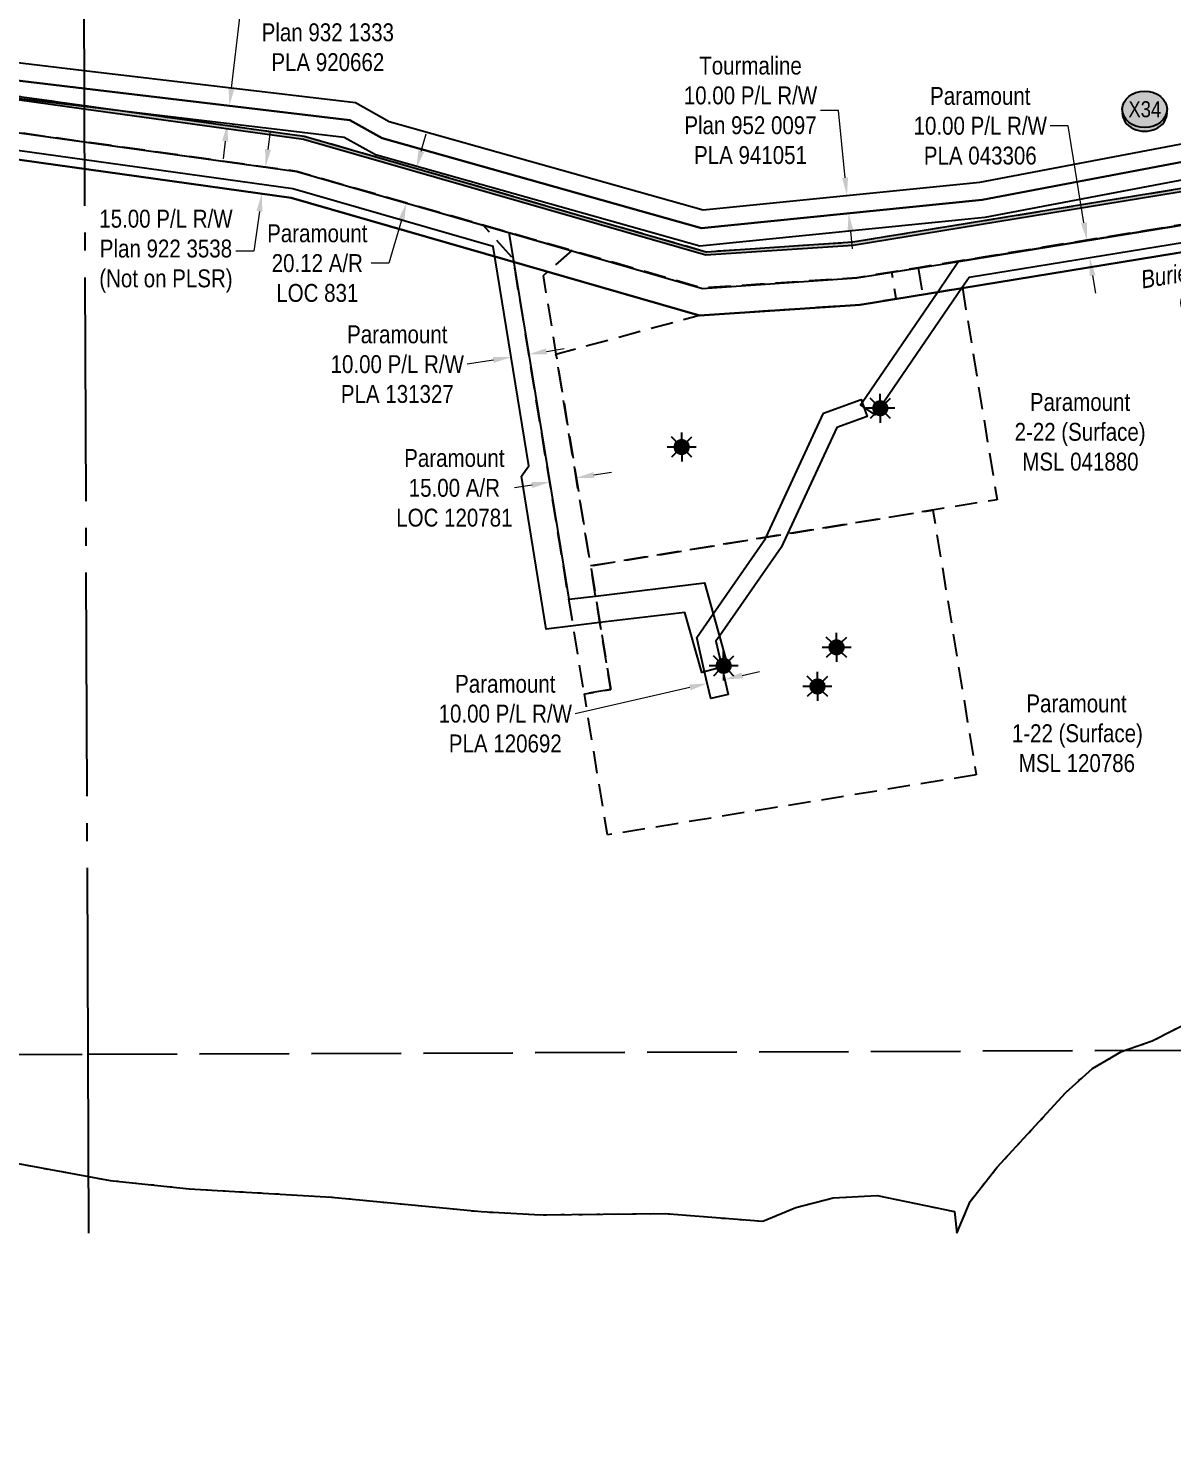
# Model space of a CAD drawing. Extents: x 511972 to 519868, y 5975265 to 5984215.
# Drawn here: x 517116 to 517755, y 5975988 to 5976771 of the extents above; entities that cross this region are included whole.
import ezdxf
from ezdxf.enums import TextEntityAlignment as Align

# ---------------------------------------------------------------- set-up
doc = ezdxf.new("R2010")
doc.units = 0
doc.header["$LTSCALE"] = 5
doc.header["$PDSIZE"] = 0.5
for name, pattern in [('foc-ACCESSROAD', [3.75, 2.5, -1.25]), ('foc-QUARTERLINE', [33, 25, -3, 2, -3]), ('foc-UNSURVEYED', [12.5, 10, -2.5]), ('foc-WHEELTRACKS', [2, 0.4, -1.6])]:
    doc.linetypes.add(name, pattern=pattern)
doc.layers.get('Defpoints').update_dxf_attribs({"color": 9})
for name, color, linetype in [('AS-TELEPHONE-T', 224, 'Continuous'), ('AS-TELUS', 224, 'foc-TEL'), ('F-AR', 190, 'foc-ACCESSROAD'), ('F-RW', 190, 'Continuous'), ('F-WS', 190, 'foc-ACCESSROAD'), ('F-WS-S', 8, 'Continuous'), ('L-QSEC', 8, 'foc-QUARTERLINE'), ('L-USEC', 7, 'foc-UNSURVEYED'), ('oil_and_gas_wells_pt', 7, 'Continuous'), ('P-CROSSINGS', 250, 'Continuous'), ('P-TEMP-H', 41, 'Continuous'), ('P-TEMP_WORKSPACE', 46, 'Continuous'), ('T-WATER-P3', 160, 'foc-WHEELTRACKS')]:
    doc.layers.add(name, color=color, linetype=linetype)
for name, color, linetype, lineweight in [('F-AR-T', 190, 'Continuous', 9), ('F-RW-T', 190, 'Continuous', 9), ('F-WS-T', 190, 'Continuous', 9)]:
    doc.layers.add(name, color=color, linetype=linetype, lineweight=lineweight)
doc.styles.add('80CG', font='ARIALN.TTF', dxfattribs={"height": 10})
doc.styles.add('80L', font='ARIALN.TTF', dxfattribs={"height": 10})
doc.styles.add('Crossing', font='ARIALN.TTF', dxfattribs={"height": 10})
doc.styles.add('foc-LtypeFont', font='ARIALN.TTF', dxfattribs={"height": 7.35})
doc.linetypes.add('foc-TEL', pattern='A,2,-1,["T",foc-LtypeFont,S=0.2,R=0,X=-0.425,Y=-0.75],-1.24,8', length=12.24)
doc.linetypes.add('foc-TOPO-flowdirection-NOLINE', pattern='A,0,[">",foc-LtypeFont,S=0.3,R=0,X=0,Y=-0.945],-20,[">",foc-LtypeFont,S=0.3,R=0,X=0,Y=-0.945],0', length=20)
doc.dimstyles.new('Compass 5 000', dxfattribs={"dimscale": 5, "dimtxt": 9, "dimasz": 2, "dimexe": 0.2, "dimexo": 0.0625, "dimgap": 0.5, "dimtad": 0, "dimtih": 1, "dimtoh": 1, "dimzin": 0, "dimdsep": 46, "dimtxsty": '80CG', "dimcen": 0.1, "dimse1": 1, "dimse2": 1, "dimclrd": 256, "dimclrt": 256, "dimaunit": 1, "dimadec": 4, "dimazin": 0, "dimtfac": 0.06, "dimtofl": 0, "dimtmove": 0, "dimatfit": 1, "dimfxl": 0.2, "dimtolj": 1, "dimtzin": 0, "dimlwd": -1, "dimarcsym": 0})

# ---------------------------------------------------------------- blocks, each defined once
blk = doc.blocks.new('*D472')
at = {"layer": 'Defpoints', "color": 0, "transparency": 16777216}
for p in [(517294.76, 5976703.63), (517332.85, 5976692.68), (517289.19, 5976684.29)]:
    blk.add_point(p, dxfattribs=at)
at = {"layer": 'F-AR-T', "transparency": 16777216}
for p, q in [((517335.61, 5976702.29), (517338.38, 5976711.9)), ((517324.52, 5976663.72), (517317.59, 5976639.65)), ((517317.59, 5976639.65), (517307.59, 5976639.65))]:
    blk.add_line(p, q, dxfattribs=at)
for points in [[(517334.01, 5976702.75), (517337.22, 5976701.83), (517332.85, 5976692.68)], [(517322.92, 5976664.18), (517326.12, 5976663.26), (517327.28, 5976673.33)]]:
    blk.add_solid(points, dxfattribs=at)
at = {"layer": 'F-AR-T', "transparency": 16777216, "insert": (517277.55, 5976639.65), "char_height": 10, "attachment_point": 5, "style": '80CG'}
blk.add_mtext('\\A1;Paramount\\P20.12 A/R\\PLOC 831', dxfattribs=at)
blk = doc.blocks.new('*D473')
at = {"layer": 'Defpoints', "color": 0, "transparency": 16777216}
for p in [(517422.01, 5976520.67), (517407.2, 5976518.25), (517407.35, 5976517.31)]:
    blk.add_point(p, dxfattribs=at)
at = {"layer": 'F-AR-T', "transparency": 16777216}
for p, q in [((517432.04, 5976521.34), (517441.91, 5976522.95)), ((517397.48, 5976515.7), (517387.61, 5976514.08))]:
    blk.add_line(p, q, dxfattribs=at)
for points in [[(517431.77, 5976522.98), (517432.31, 5976519.69), (517422.17, 5976519.72)], [(517397.21, 5976517.34), (517397.75, 5976514.05), (517407.35, 5976517.31)]]:
    blk.add_solid(points, dxfattribs=at)
at = {"layer": 'F-AR-T', "transparency": 16777216, "insert": (517354.1, 5976514.08), "char_height": 10, "attachment_point": 5, "style": '80CG'}
blk.add_mtext('\\A1;Paramount\\P15.00 A/R\\PLOC 120781', dxfattribs=at)
blk = doc.blocks.new('*D474')
at = {"layer": 'Defpoints', "color": 0, "transparency": 16777216}
for p in [(517707.4, 5976652.36), (517681.45, 5976648.13), (517683.03, 5976638.41)]:
    blk.add_point(p, dxfattribs=at)
at = {"layer": 'F-RW-T', "transparency": 16777216}
for p, q in [((517696.95, 5976716.41), (517686.95, 5976716.41)), ((517705.79, 5976662.23), (517696.95, 5976716.41)), ((517710.6, 5976632.78), (517712.21, 5976622.91))]:
    blk.add_line(p, q, dxfattribs=at)
for points in [[(517707.44, 5976662.5), (517704.15, 5976661.96), (517707.4, 5976652.36)], [(517712.24, 5976633.05), (517708.95, 5976632.51), (517708.99, 5976642.65)]]:
    blk.add_solid(points, dxfattribs=at)
at = {"layer": 'F-RW-T', "transparency": 16777216, "insert": (517647.86, 5976716.41), "char_height": 10, "attachment_point": 5, "style": '80CG'}
blk.add_mtext('\\A1;Paramount\\P10.00 P/L R/W\\PPLA 043306', dxfattribs=at)
blk = doc.blocks.new('*D476')
at = {"layer": 'Defpoints', "color": 0, "transparency": 16777216}
for p in [(517495.4, 5976404.85), (517495.84, 5976402.92), (517505.58, 5976405.16)]:
    blk.add_point(p, dxfattribs=at)
at = {"layer": 'F-RW-T', "transparency": 16777216}
for p, q in [((517514.89, 5976409.32), (517524.63, 5976411.56)), ((517485.66, 5976402.61), (517421.64, 5976387.9))]:
    blk.add_line(p, q, dxfattribs=at)
for points in [[(517514.51, 5976410.95), (517515.26, 5976407.7), (517505.14, 5976407.08)], [(517485.28, 5976404.23), (517486.03, 5976400.98), (517495.4, 5976404.85)]]:
    blk.add_solid(points, dxfattribs=at)
at = {"layer": 'F-RW-T', "transparency": 16777216, "insert": (517382.55, 5976387.9), "char_height": 10, "attachment_point": 5, "style": '80CG'}
blk.add_mtext('\\A1;Paramount\\P10.00 P/L R/W\\PPLA 120692', dxfattribs=at)
blk = doc.blocks.new('*D477')
at = {"layer": 'Defpoints', "color": 0, "transparency": 16777216}
for p in [(517383.72, 5976599.9), (517393.6, 5976601.51), (517385.79, 5976587.18)]:
    blk.add_point(p, dxfattribs=at)
at = {"layer": 'F-RW-T', "transparency": 16777216}
for p, q in [((517405.54, 5976590.4), (517415.41, 5976592)), ((517375.92, 5976585.57), (517361.31, 5976583.19))]:
    blk.add_line(p, q, dxfattribs=at)
for points in [[(517405.28, 5976592.04), (517405.81, 5976588.75), (517395.67, 5976588.79)], [(517375.65, 5976587.22), (517376.18, 5976583.93), (517385.79, 5976587.18)]]:
    blk.add_solid(points, dxfattribs=at)
at = {"layer": 'F-RW-T', "transparency": 16777216, "insert": (517322.22, 5976583.19), "char_height": 10, "attachment_point": 5, "style": '80CG'}
blk.add_mtext('\\A1;Paramount\\P10.00 P/L R/W\\PPLA 131327', dxfattribs=at)
blk = doc.blocks.new('*D482')
at = {"layer": 'Defpoints', "color": 0, "transparency": 16777216}
for p in [(517228.45, 5976727.6), (517277.84, 5976721.72), (517276.67, 5976711.88)]:
    blk.add_point(p, dxfattribs=at)
at = {"layer": 'F-RW-T', "transparency": 16777216}
for p, q in [((517229.63, 5976737.53), (517234.33, 5976776.95)), ((517234.33, 5976776.95), (517244.33, 5976776.95)), ((517226.09, 5976707.83), (517224.91, 5976697.9))]:
    blk.add_line(p, q, dxfattribs=at)
for points in [[(517227.97, 5976737.73), (517231.28, 5976737.33), (517228.45, 5976727.6)], [(517224.44, 5976708.03), (517227.75, 5976707.64), (517227.27, 5976717.76)]]:
    blk.add_solid(points, dxfattribs=at)
at = {"layer": 'F-RW-T', "transparency": 16777216, "insert": (517283.41, 5976776.95), "char_height": 10, "attachment_point": 5, "style": '80CG'}
blk.add_mtext('\\A1;Tourmaline\\P10.00 P/L R/W\\PPlan 932 1333\\PPLA 920662', dxfattribs=at)
blk = doc.blocks.new('*D483')
at = {"layer": 'Defpoints', "color": 0, "transparency": 16777216}
for p in [(517573.36, 5976677.5), (517536.32, 5976673.78), (517537.32, 5976663.84)]:
    blk.add_point(p, dxfattribs=at)
at = {"layer": 'F-RW-T', "transparency": 16777216}
for p, q in [((517568.59, 5976725.03), (517558.59, 5976725.03)), ((517572.36, 5976687.45), (517568.59, 5976725.03)), ((517575.36, 5976657.61), (517576.36, 5976647.66))]:
    blk.add_line(p, q, dxfattribs=at)
for points in [[(517574.02, 5976687.62), (517570.7, 5976687.28), (517573.36, 5976677.5)], [(517577.02, 5976657.77), (517573.7, 5976657.44), (517574.36, 5976667.56)]]:
    blk.add_solid(points, dxfattribs=at)
at = {"layer": 'F-RW-T', "transparency": 16777216, "insert": (517519.51, 5976725.03), "char_height": 10, "attachment_point": 5, "style": '80CG'}
blk.add_mtext('\\A1;Tourmaline\\P10.00 P/L R/W^JPlan 952 0097\\PPLA 941051', dxfattribs=at)
blk = doc.blocks.new('GAS')
h = blk.add_hatch(color=255)
h.dxf.hatch_style = 1
edge = h.paths.add_edge_path()
edge.add_arc((0, 0), 0.9, 0, 360)
for p, q in [((0, 0.81), (0, 1.62)), ((-0.81, 0), (-1.62, 0)), ((-0.57, 0.57), (-1.14, 1.14)), ((0.57, 0.57), (1.14, 1.14)), ((1.62, 0), (0.81, 0)), ((-0.57, -0.57), (-1.14, -1.14)), ((0, -0.81), (0, -1.62)), ((1.14, -1.14), (0.57, -0.57))]:
    blk.add_line(p, q)
blk.add_circle((0, 0), 0.8)
blk = doc.blocks.new('*D572')
at = {"layer": 'Defpoints', "color": 0, "transparency": 16777216}
for p in [(517219.77, 5976697.4), (517217.7, 5976682.55), (517246.57, 5976678.53)]:
    blk.add_point(p, dxfattribs=at)
at = {"layer": 'F-RW-T', "transparency": 16777216}
for p, q in [((517250.02, 5976703.28), (517251.39, 5976713.19)), ((517245.19, 5976668.62), (517242.09, 5976646.36)), ((517242.09, 5976646.36), (517232.09, 5976646.36))]:
    blk.add_line(p, q, dxfattribs=at)
for points in [[(517248.36, 5976703.51), (517251.67, 5976703.05), (517248.64, 5976693.38)], [(517243.54, 5976668.85), (517246.84, 5976668.39), (517246.57, 5976678.53)]]:
    blk.add_solid(points, dxfattribs=at)
at = {"layer": 'F-RW-T', "transparency": 16777216, "insert": (517193, 5976646.36), "char_height": 10, "attachment_point": 5, "style": '80CG'}
blk.add_mtext('\\A1;15.00 P/L R/W\\PPlan 922 3538\\P(Not on PLSR)', dxfattribs=at)
blk = doc.blocks.new('xing2')
h = blk.add_hatch(color=50)
h.dxf.hatch_style = 1
edge = h.paths.add_edge_path()
edge.add_ellipse((0, 0), major_axis=(-12.5, 0), ratio=0.816297, start_angle=0, end_angle=360)
h = blk.add_hatch(color=250)
h.dxf.hatch_style = 1
edge = h.paths.add_edge_path()
edge.add_ellipse((0, -2.05), major_axis=(-12.5, 0), ratio=0.816297, start_angle=0, end_angle=180)
edge.add_line((12.5, -2.05), (12.5, 0))
edge.add_ellipse((0, 0), major_axis=(-12.5, 0), ratio=0.816297, start_angle=0, end_angle=180, ccw=False)
edge.add_line((-12.5, 0), (-12.5, -2.05))
at = {"color": 250}
blk.add_ellipse((0, 0), major_axis=(-12.5, 0), ratio=0.816297, dxfattribs=at)
blk.add_ellipse((0, -2.05), major_axis=(-12.5, 0), ratio=0.816297, start_param=0, end_param=3.141593, dxfattribs=at)
at = {"color": 250, "style": 'Crossing'}
blk.add_attdef('CROSSING', text='', height=9, dxfattribs=at).set_placement((0.09, 0.02), align=Align.MIDDLE_CENTER)
at = {"color": 250, "style": 'Crossing', "flags": 1}
for tag, p in [('OWNER', (0.09, -12.49)), ('DESCRIPTION', (0.09, -25.77)), ('LOCATION', (0.09, -39.3)), ('DWG_REF', (0.09, -52.84))]:
    blk.add_attdef(tag, text='', height=9, dxfattribs=at).set_placement(p, align=Align.MIDDLE_CENTER)

msp = doc.modelspace()

# ---------------------------------------------------------------- hatches: boundary and pattern name
at = {"layer": 'P-TEMP-H'}
h = msp.add_hatch(color=256, dxfattribs=at)
h.dxf.hatch_style = 1
h.paths.add_polyline_path([(519039.308, 5977246.817), (519040.503, 5977225.676), (519031.892, 5977162.661), (519002.81, 5977129.239), (518950.888, 5977082.045), (518836.345, 5977007.945), (518819.786, 5976988.947), (518773.087, 5976837.636), (518757.58, 5976787.392), (518671.11, 5976716.603), (518506.374, 5976679.903), (518348.182, 5976683.041), (518348.329, 5976699.954), (518328.117, 5976700.13), (518053.69, 5976641.825), (517980.701, 5976647.168), (517950.352, 5976649.389), (517894.984, 5976663.858), (517808.012, 5976687.313), (517576.881, 5976649.573), (517494.586, 5976644.063), (517269.826, 5976708.729), (517147.071, 5976725.819), (517036.557, 5976741.205), (517009.529, 5976723.72), (516851.159, 5976621.27), (516635.748, 5976477.054), (516416.666, 5976336.586), (516357.029, 5976295.087), (516293.178, 5976249.926), (516274.41, 5976236.637), (516261.979, 5976227.831), (516212.042, 5976192.463), (516179.15, 5976170.131), (516068.309, 5976099.27), (516037.555, 5976082.329), (516032.965, 5976079.8), (516020.417, 5976076.767), (516014.176, 5976075.259), (516001.002, 5976073.681), (515996.826, 5976073.18), (515984.243, 5976071.673), (515977.306, 5976070.841), (515983.999, 5976082.848), (516003.78, 5976118.328), (516012.294, 5976133.6), (516014.17, 5976136.965), (516014.288, 5976142.298), (516014.811, 5976165.881), (516014.929, 5976171.212), (516015.422, 5976193.43), (516018.46, 5976330.423), (516003.542, 5976357.447), (516000.398, 5976363.142), (515980.464, 5976399.25), (515907.384, 5976474.367), (515893.553, 5976488.584), (515867.461, 5976515.404), (515707.572, 5976642.581), (515683.951, 5976690.882), (515681.53, 5976804.666), (515698.302, 5976876.217), (515703.917, 5976996.54), (515704.194, 5977002.468), (515704.719, 5977013.715), (515703.854, 5977014.886), (515682.989, 5977043.142), (515518.306, 5977134.111), (515415.974, 5977190.636), (515385.148, 5977207.664), (515327.158, 5977239.698), (515251.89, 5977266.369), (515233.034, 5977273.05), (515022.513, 5977347.656), (514959.417, 5977374.749), (514950.203, 5977378.58), (514857.871, 5977416.89), (514848.648, 5977420.73), (514842.487, 5977423.286), (514839.106, 5977424.69), (514833.562, 5977426.992), (514724.088, 5977472.513), (514717.579, 5977475.219), (514693.85, 5977485.732), (514378.419, 5977625.475), (514363.494, 5977632.089), (514348.57, 5977638.701), (514338.618, 5977643.111), (514326.662, 5977648.408), (514314.194, 5977653.933), (514202.077, 5977745.634), (514185.874, 5977782.259), (514185.058, 5977795.031), (514183.132, 5977825.181), (514156.798, 5978237.545), (514159.122, 5978252.233), (514164.601, 5978266.056), (514172.973, 5978278.343), (514305.736, 5978402.563), (514333.165, 5978441.871), (514351.823, 5978486.02), (514377.442, 5978618.905), (514381.015, 5978621.773), (514594.441, 5978793.597), (514576.66, 5978815.369), (514690.54, 5978907.014), (514720.627, 5978931.227), (514840.617, 5979027.789), (514872.005, 5979042.436), (514872.729, 5979042.773), (514881.124, 5979046.69), (514921.096, 5979055.704), (514959.761, 5979059.853), (514965.434, 5979060.462), (514993.972, 5979063.999), (515037.687, 5979092.063), (515050.295, 5979100.157), (515156.829, 5979168.553), (515249.98, 5979197.491), (515349.347, 5979234.716), (515382.644, 5979257.638), (515406.465, 5979281.211), (515423.176, 5979312.517), (515451.48, 5979414.512), (515453.06, 5979428.271), (515469.158, 5979568.549), (515511.174, 5979653.638), (515545.903, 5979723.97), (515688.11, 5979934.252), (515688.111, 5979934.253), (515689.766, 5979933.134), (515689.765, 5979933.132), (515547.635, 5979722.963), (515512.966, 5979652.753), (515471.104, 5979567.976), (515455.046, 5979428.043), (515453.448, 5979414.128), (515425.043, 5979311.771), (515408.086, 5979280.003), (515383.924, 5979256.092), (515350.278, 5979232.931), (515250.628, 5979195.599), (515157.68, 5979166.724), (515051.375, 5979098.475), (515038.767, 5979090.381), (514994.669, 5979062.071), (514965.664, 5979058.476), (514959.975, 5979057.865), (514921.424, 5979053.729), (514881.774, 5979044.787), (514873.574, 5979040.962), (514872.851, 5979040.624), (514841.682, 5979026.08), (514721.88, 5978929.67), (514691.793, 5978905.457), (514579.482, 5978815.074), (514597.262, 5978793.302), (514382.267, 5978620.215), (514379.266, 5978617.806), (514353.746, 5978485.436), (514334.924, 5978440.899), (514307.255, 5978401.247), (514174.5, 5978277.035), (514166.378, 5978265.113), (514161.061, 5978251.702), (514158.807, 5978237.451), (514185.127, 5977825.309), (514187.053, 5977795.158), (514187.846, 5977782.742), (514203.712, 5977746.879), (514315.25, 5977655.651), (514327.472, 5977650.235), (514339.428, 5977644.938), (514349.379, 5977640.528), (514364.304, 5977633.916), (514379.229, 5977627.303), (514694.659, 5977487.56), (514718.367, 5977477.056), (514724.855, 5977474.359), (514834.329, 5977428.838), (514839.873, 5977426.536), (514843.253, 5977425.132), (514849.415, 5977422.576), (514858.638, 5977418.736), (514950.97, 5977380.426), (514960.195, 5977376.59), (515023.242, 5977349.519), (515233.702, 5977274.934), (515252.557, 5977268.253), (515327.981, 5977241.527), (515386.115, 5977209.413), (515416.94, 5977192.386), (515519.273, 5977135.86), (515684.338, 5977044.681), (515705.461, 5977016.074), (515706.748, 5977014.331), (515706.19, 5977002.375), (515705.914, 5976996.447), (515700.29, 5976875.94), (515683.533, 5976804.456), (515685.94, 5976691.364), (515709.17, 5976643.864), (515868.805, 5976516.889), (515894.986, 5976489.978), (515908.817, 5976475.761), (515982.084, 5976400.452), (516002.148, 5976364.108), (516005.292, 5976358.413), (516020.471, 5976330.918), (516017.42, 5976193.386), (516016.928, 5976171.167), (516016.81, 5976165.836), (516016.287, 5976142.254), (516016.157, 5976136.425), (516014.04, 5976132.627), (516005.526, 5976117.355), (515985.745, 5976081.874), (515980.961, 5976073.292), (515984.005, 5976073.657), (515996.588, 5976075.165), (516000.764, 5976075.665), (516013.822, 5976077.23), (516019.947, 5976078.71), (516032.235, 5976081.68), (516036.591, 5976084.079), (516067.287, 5976100.989), (516178.05, 5976171.8), (516210.903, 5976194.106), (516260.824, 5976229.462), (516273.255, 5976238.268), (516292.024, 5976251.558), (516355.881, 5976296.724), (516415.555, 5976338.249), (516634.653, 5976478.726), (516850.06, 5976622.94), (517008.443, 5976725.398), (517036.096, 5976743.287), (517147.346, 5976727.798), (517270.242, 5976710.689), (517494.802, 5976646.081), (517576.653, 5976651.561), (517808.116, 5976689.355), (517895.497, 5976665.79), (517950.681, 5976651.369), (517980.847, 5976649.161), (518053.553, 5976643.84), (518327.916, 5976702.13), (518350.345, 5976701.935), (518350.198, 5976685), (518506.174, 5976681.906), (518670.212, 5976718.451), (518755.848, 5976788.557), (518771.177, 5976838.225), (518818.001, 5976989.941), (518835.023, 5977009.471), (518949.665, 5977083.634), (519001.379, 5977130.639), (519029.992, 5977163.523), (519038.496, 5977225.756), (519037.331, 5977246.384)])

# ---------------------------------------------------------------- linework, layer by layer
at = {"layer": 'AS-TELUS', "flags": 128}
msp.add_lwpolyline([(515949.579, 5976047.787), (516027.471, 5976044.952), (516057.085, 5976061.937), (516196.547, 5976141.928), (516321.736, 5976225.403), (516334.645, 5976234.011), (517019.32, 5976690.567), (517074.049, 5976702.55), (517262.929, 5976676.251), (517491.046, 5976610.482), (517580.697, 5976616.487), (517637.752, 5976625.801), (517806.311, 5976653.315), (517942.511, 5976616.621), (518055.969, 5976608.454), (518337.467, 5976668.26), (518507.877, 5976664.878), (518685.061, 5976704.353), (518781.744, 5976791.003), (518834.127, 5976972.19), (518937.633, 5977055.49), (518940.813, 5977056.381), (518957.788, 5977061.137), (519006.67, 5977074.834), (519026.59, 5977077.443), (519046.571, 5977080.02), (519101.819, 5977229.619), (519117.15, 5977233.302), (519180.44, 5977250.193), (519179.718, 5977280.258)], dxfattribs=at)
at = {"layer": 'F-AR', "flags": 128}
for points in [[(518671.11, 5976716.603), (518506.374, 5976679.903), (518336.04, 5976683.282), (518098.495, 5976632.813), (518078.353, 5976628.534), (518054.937, 5976623.56), (517980.925, 5976628.977), (517950.759, 5976631.185), (517944.953, 5976631.609), (517933.649, 5976634.572), (517923.961, 5976637.111), (517916.607, 5976639.081), (517911.616, 5976640.444), (517896.341, 5976644.585), (517807.071, 5976668.793), (517635.763, 5976640.821), (517613.237, 5976637.142), (517598.43, 5976634.725), (517578.952, 5976631.544), (517492.627, 5976625.766), (517419.673, 5976646.754), (517384.588, 5976656.822), (517370.271, 5976660.927), (517266.051, 5976690.953), (517147.422, 5976707.469), (517073.461, 5976717.766), (517040.739, 5976722.322), (517013.353, 5976704.606), (516861.128, 5976606.132), (516645.683, 5976461.893), (516426.737, 5976321.512), (516355.968, 5976272.267), (516325.884, 5976251.333), (516319.958, 5976247.207), (516307.473, 5976237.958), (516303.785, 5976235.225), (516283.139, 5976220.603), (516274.931, 5976214.791), (516272.573, 5976213.121), (516270.827, 5976211.885), (516245.909, 5976194.237), (516212.572, 5976170.632), (516203.906, 5976164.494), (516188.743, 5976154.733), (516077.548, 5976083.662), (516059.897, 5976074.006), (516058.581, 5976073.286), (516048.136, 5976067.572), (516039.614, 5976062.91), (516031.166, 5976060.808), (516017.463, 5976057.397), (516014.907, 5976057.091), (515995.904, 5976054.814), (515992.182, 5976054.367), (515979.599, 5976052.86), (515968.852, 5976051.572), (515980.961, 5976073.292), (515984.005, 5976073.657), (515996.588, 5976075.165), (516000.764, 5976075.665), (516013.822, 5976077.23), (516019.947, 5976078.71), (516032.235, 5976081.68), (516036.591, 5976084.079), (516054.251, 5976093.808), (516066.025, 5976100.294), (516067.287, 5976100.989), (516178.05, 5976171.8), (516192.636, 5976181.174), (516210.903, 5976194.106), (516260.824, 5976229.462), (516265.057, 5976232.46), (516273.255, 5976238.268), (516277.189, 5976240.859), (516292.024, 5976251.558), (516304.343, 5976260.685), (516308.273, 5976263.596), (516325.798, 5976275.791), (516355.881, 5976296.724), (516415.555, 5976338.249), (516634.653, 5976478.726), (516850.06, 5976622.94), (517002.423, 5976721.503), (517008.443, 5976725.398), (517020.81, 5976733.399), (517036.096, 5976743.287), (517147.346, 5976727.798), (517175.282, 5976723.909), (517270.242, 5976710.689), (517494.802, 5976646.081), (517576.653, 5976651.561), (517808.116, 5976689.355), (517895.497, 5976665.79), (517910.696, 5976661.691), (517916.754, 5976660.057), (517917.948, 5976659.735), (517923.015, 5976658.369), (517929.082, 5976656.733), (517932.814, 5976655.727), (517948.338, 5976651.541), (517950.681, 5976651.369), (517980.847, 5976649.161), (518053.553, 5976643.84), (518327.916, 5976702.13), (518501.582, 5976700.622), (518661.149, 5976734.458), (518740.139, 5976799.123), (518772.814, 5976904.993), (518791.29, 5976964.857), (518801.814, 5976998.955), (518808.687, 5977006.841), (518809.565, 5977007.849), (518823.077, 5977023.355), (518886.117, 5977064.124), (518904.632, 5977076.098), (518929.611, 5977092.252), (518931.006, 5977093.155), (518931.891, 5977132.527), (518952.022, 5977132.601), (518951.118, 5977092.301), (518950.888, 5977082.045), (518947.539, 5977079.879), (518907.997, 5977054.306), (518889.483, 5977042.333), (518836.345, 5977007.945), (518819.786, 5976988.947), (518773.087, 5976837.636), (518757.58, 5976787.392), (518671.11, 5976716.603)], [(517441.5, 5976401.431), (517426.71, 5976399.032), (517420.49, 5976437.042), (517418.044, 5976451.883), (517415.391, 5976468.048), (517413.332, 5976480.656), (517386.978, 5976642.129), (517370.257, 5976660.945), (517384.589, 5976656.831), (517419.673, 5976646.755), (517403.733, 5976632.614), (517410.872, 5976588.9), (517430.209, 5976470.491), (517432.962, 5976453.651), (517435.384, 5976438.834), (517441.5, 5976401.431)]]:
    msp.add_lwpolyline(points, close=True, dxfattribs=at)
at = {"layer": 'F-RW', "flags": 128}
for points in [[(517083.654, 5976754.911), (517147.274, 5976747.362), (517298.897, 5976729.368), (517317.684, 5976718.837), (517492.994, 5976669.434), (517647.533, 5976684.943), (517808.211, 5976715.443), (517902.641, 5976690.097), (517909.62, 5976688.224), (517916.893, 5976686.272), (517921.947, 5976684.914), (517932.044, 5976682.195), (517950.581, 5976677.193), (517965.726, 5976673.164), (517980.753, 5976673.438), (518092.362, 5976675.476), (518286.888, 5976722.477), (518499.569, 5976720.629)], [(518500.576, 5976710.626), (518288.036, 5976712.471), (518093.642, 5976665.502), (517980.792, 5976663.444), (517964.498, 5976663.147), (517950.62, 5976666.872), (517932.472, 5976671.743), (517922.363, 5976674.457), (517917.309, 5976675.813), (517910.036, 5976677.765), (517807.829, 5976705.199), (517648.968, 5976675.043), (517492.107, 5976659.301), (517313.832, 5976709.539), (517295.745, 5976719.678), (517147.311, 5976737.293), (517083.183, 5976744.903)], [(517083.183, 5976744.903), (517147.311, 5976737.293), (517295.745, 5976719.678), (517313.832, 5976709.539), (517492.107, 5976659.301), (517648.968, 5976675.043), (517807.829, 5976705.199), (517910.036, 5976677.765), (517917.309, 5976675.813), (517922.363, 5976674.457), (517932.472, 5976671.743), (517950.62, 5976666.872), (517964.498, 5976663.147), (517980.792, 5976663.444), (518093.642, 5976665.502), (518288.036, 5976712.471), (518500.576, 5976710.626)], [(518501.582, 5976700.622), (518327.915, 5976702.13), (518289.183, 5976702.467), (518094.922, 5976655.531), (517980.83, 5976653.449), (517963.271, 5976653.128), (517950.661, 5976656.512), (517932.889, 5976661.283), (517922.779, 5976663.997), (517917.725, 5976665.354), (517910.453, 5976667.305), (517807.447, 5976694.954), (517650.402, 5976665.141), (517491.22, 5976649.169), (517309.979, 5976700.242), (517292.593, 5976709.989), (517175.282, 5976723.909), (517147.348, 5976727.224), (517082.713, 5976734.894)], [(517073.461, 5976717.766), (517147.422, 5976707.469), (517266.051, 5976690.953), (517370.271, 5976660.927), (517384.588, 5976656.822), (517386.978, 5976642.129), (517413.314, 5976480.648), (517415.372, 5976468.039), (517418.032, 5976451.877), (517432.962, 5976453.651), (517493.76, 5976460.968), (517503.505, 5976426.363), (517506.722, 5976414.937), (517497.997, 5976412.48), (517492.284, 5976410.872), (517482.802, 5976444.542), (517435.384, 5976438.834), (517420.492, 5976437.042), (517405.472, 5976435.235), (517391.537, 5976520.743), (517395.669, 5976526.493), (517375.733, 5976648.92), (517263.965, 5976681.145), (517147.459, 5976697.365), (517073.852, 5976707.613)], [(517073.461, 5976717.766), (517266.051, 5976690.953), (517492.667, 5976625.617), (517578.977, 5976631.403), (517635.834, 5976640.682), (517807.091, 5976668.633), (517911.616, 5976640.444), (517945.012, 5976631.483), (518054.937, 5976623.56), (518336.04, 5976683.282), (518506.374, 5976679.903)], [(518507.877, 5976664.878), (518337.467, 5976668.26), (518055.969, 5976608.454), (517942.511, 5976616.621), (517806.311, 5976653.315), (517637.752, 5976625.801), (517580.697, 5976616.487), (517491.046, 5976610.482), (517262.929, 5976676.251), (517074.049, 5976702.55)], [(517806.553, 5976658.581), (517641.602, 5976631.648), (517637.815, 5976626.02), (517589.232, 5976554.896), (517580.977, 5976560.529), (517581.837, 5976561.791), (517624.099, 5976623.727), (517635.763, 5976640.821), (517807.071, 5976668.793)]]:
    msp.add_lwpolyline(points, dxfattribs=at)
msp.add_lwpolyline([(517507.059, 5976398.738), (517497.319, 5976396.5), (517493.911, 5976411.33), (517489.486, 5976430.592), (517498.615, 5976443.729), (517527.904, 5976485.878), (517528.181, 5976486.48), (517560.36, 5976555.854), (517581.278, 5976563.463), (517581.858, 5976561.812), (517582.796, 5976559.287), (517584.694, 5976554.071), (517567.679, 5976547.881), (517540.099, 5976488.423), (517536.606, 5976480.887), (517502.124, 5976431.266), (517500.217, 5976428.52), (517503.543, 5976414.042), (517507.059, 5976398.738)], close=True, dxfattribs=at)
at = {"layer": 'F-WS', "flags": 128}
for points in [[(517613.237, 5976637.142), (517615.653, 5976622.349), (517624.099, 5976623.728), (517637.839, 5976625.972), (517657.206, 5976507.515), (517558.446, 5976491.396), (517538.779, 5976488.205), (517527.295, 5976486.332), (517430.208, 5976470.491), (517410.872, 5976588.9), (517491.022, 5976610.584), (517518.45, 5976612.471), (517580.665, 5976616.636), (517600.845, 5976619.932), (517598.43, 5976634.725), (517613.237, 5976637.142)], [(517645.568, 5976353.779), (517439.584, 5976320.158), (517426.71, 5976399.032), (517441.5, 5976401.431), (517435.384, 5976438.834), (517432.962, 5976453.651), (517430.209, 5976470.491), (517527.294, 5976486.342), (517538.778, 5976488.216), (517558.449, 5976491.425), (517621.445, 5976501.676), (517645.568, 5976353.779)]]:
    msp.add_lwpolyline(points, close=True, dxfattribs=at)
at = {"layer": 'L-QSEC'}
for p, q in [((517146.48, 5976961.762), (517149.31, 5976197.592)), ((517149.31, 5976197.592), (517149.68, 5976097.653))]:
    msp.add_line(p, q, dxfattribs=at)
at = {"layer": 'L-USEC'}
for p, q in [((517149.31, 5976197.592), (517952.428, 5976200.571)), ((516346.189, 5976194.613), (517149.31, 5976197.592))]:
    msp.add_line(p, q, dxfattribs=at)
at = {"layer": 'oil_and_gas_wells_pt'}
for p in [(517591.998, 5976558.606), (517481.067, 5976536.938), (517567.556, 5976425.002), (517504.505, 5976414.639), (517556.937, 5976403.154)]:
    msp.add_point(p, dxfattribs=at)
at = {"layer": 'P-TEMP_WORKSPACE', "flags": 128}
for points in [[(517036.096, 5976743.287), (517147.346, 5976727.798), (517270.242, 5976710.689), (517494.802, 5976646.081), (517576.653, 5976651.561), (517808.116, 5976689.355), (517895.497, 5976665.79), (517950.681, 5976651.369), (517980.847, 5976649.161), (518053.553, 5976643.84), (518327.916, 5976702.13), (518350.345, 5976701.935)], [(518506.374, 5976679.903), (518348.182, 5976683.041), (518348.329, 5976699.954), (518328.117, 5976700.13), (518053.69, 5976641.825), (517980.701, 5976647.168), (517950.352, 5976649.389), (517894.984, 5976663.858), (517808.012, 5976687.313), (517576.881, 5976649.573), (517494.586, 5976644.063), (517269.826, 5976708.729), (517147.071, 5976725.819), (517036.557, 5976741.205)]]:
    msp.add_lwpolyline(points, dxfattribs=at)
at = {"layer": 'T-WATER-P3', "flags": 128}
for points in [[(517634.775, 5976097.564), (517642.137, 5976115.423), (517657.31, 5976134.535), (517695.712, 5976176.335), (517710.52, 5976189.602), (517726.727, 5976199.131), (517743.89, 5976205.07), (517792.578, 5976229.925), (517864.311, 5976258.999), (517886.903, 5976272.827), (517907.35, 5976290.514), (517937.026, 5976323.642), (517966.705, 5976366.36), (518027.737, 5976419.287), (518058.316, 5976452.126), (518075.425, 5976461.965), (518094.816, 5976469.295), (518213.528, 5976527.099), (518263.221, 5976544.456), (518278.687, 5976553.976), (518292.402, 5976559.878), (518306.616, 5976562.032), (518322.421, 5976558.21), (518337.128, 5976547.167), (518346.475, 5976533.508), (518351.495, 5976517.975), (518387.044, 5976507.537), (518417.858, 5976530.453)], [(516504.505, 5975988.227), (516528.624, 5976042.569), (516557.241, 5976096.974), (516604.661, 5976147.302), (516650.548, 5976200.162), (516667.026, 5976221.99), (516688.852, 5976237.91), (516721.894, 5976245.132), (516786.791, 5976237.818), (516848.452, 5976227.001), (516886.594, 5976223.35), (516924.638, 5976206.197), (516997.467, 5976179.35), (517025.876, 5976165.054), (517070.378, 5976146.801), (517097.044, 5976138.936), (517161.858, 5976127.116), (517206.022, 5976122.503), (517285.432, 5976117.794), (517369.096, 5976109.692), (517402.265, 5976107.923), (517471.845, 5976108.624), (517526.357, 5976104.308), (517544.84, 5976112.074), (517565.767, 5976117.319), (517590.197, 5976118.723), (517633.373, 5976109.742), (517634.775, 5976097.564)]]:
    msp.add_lwpolyline(points, dxfattribs=at)
at = {"layer": 'T-WATER-P3', "linetype": 'foc-TOPO-flowdirection-NOLINE', "flags": 128}
for points in [[(517634.775, 5976097.564), (517642.137, 5976115.423), (517657.31, 5976134.535), (517695.712, 5976176.335), (517710.52, 5976189.602), (517726.727, 5976199.131), (517743.89, 5976205.07), (517792.578, 5976229.925), (517864.311, 5976258.999), (517886.903, 5976272.827), (517907.35, 5976290.514), (517937.026, 5976323.642), (517966.705, 5976366.36), (518027.737, 5976419.287), (518058.316, 5976452.126), (518075.425, 5976461.965), (518094.816, 5976469.295), (518213.528, 5976527.099), (518263.221, 5976544.456), (518278.687, 5976553.976), (518292.402, 5976559.878), (518306.616, 5976562.032), (518322.421, 5976558.21), (518337.128, 5976547.167), (518346.475, 5976533.508), (518351.495, 5976517.975), (518387.044, 5976507.537), (518417.858, 5976530.453)], [(516504.505, 5975988.227), (516528.624, 5976042.569), (516557.241, 5976096.974), (516604.661, 5976147.302), (516650.548, 5976200.162), (516667.026, 5976221.99), (516688.852, 5976237.91), (516721.894, 5976245.132), (516786.791, 5976237.818), (516848.452, 5976227.001), (516886.594, 5976223.35), (516924.638, 5976206.197), (516997.467, 5976179.35), (517025.876, 5976165.054), (517070.378, 5976146.801), (517097.044, 5976138.936), (517161.858, 5976127.116), (517206.022, 5976122.503), (517285.432, 5976117.794), (517369.096, 5976109.692), (517402.265, 5976107.923), (517471.845, 5976108.624), (517526.357, 5976104.308), (517544.84, 5976112.074), (517565.767, 5976117.319), (517590.197, 5976118.723), (517633.373, 5976109.742), (517634.775, 5976097.564)]]:
    msp.add_lwpolyline(points, dxfattribs=at)

# ---------------------------------------------------------------- block references
at = {"layer": 'F-WS-S', "color": 3, "xscale": 4.999999999999988, "yscale": 4.999999999999988, "zscale": 4.999999999999988}
for p in [(517591.998, 5976558.606), (517481.067, 5976536.938), (517567.556, 5976425.002), (517504.505, 5976414.639), (517556.937, 5976403.154)]:
    msp.add_blockref('GAS', p, dxfattribs=at)
at = {"layer": 'P-CROSSINGS', "xscale": 0.999404, "yscale": 0.999404, "zscale": 0.999404}
msp.add_blockref('xing2', (517739.679, 5976725.686), dxfattribs=at).add_auto_attribs({'CROSSING': 'X34'})

# ---------------------------------------------------------------- texts
at = {"layer": 'AS-TELEPHONE-T', "insert": (517736.612, 5976635.285), "char_height": 9.99404, "attachment_point": 1, "rotation": 9.273444, "style": '80L'}
msp.add_mtext_dynamic_manual_height_columns('\\pi0.31798;{\\fArial Narrow|b0|i1|c0|p34;Buried Telus\\P\\pi15.79; Cable}', width=64.38377, gutter_width=50, heights=[0], dxfattribs=at)
at = {"layer": 'F-WS-T', "char_height": 9.99404, "attachment_point": 1, "style": '80L'}
for s, width, insert in [('\\pi11.403;Paramount\\P\\pi2.8513;2-22 (Surface)\\P\\pi7.1768;MSL 041880', 77.86277, (517664.182, 5976567.092)), ('\\pi11.489;Paramount\\P\\pi3.3901;1-22 (Surface)\\P\\pi7.252;MSL 120786', 78.03372, (517662.116, 5976398.667))]:
    msp.add_mtext_dynamic_manual_height_columns(s, width=width, gutter_width=50, heights=[0], dxfattribs=dict(at, insert=insert))

# ---------------------------------------------------------------- dimensions: what is measured, and where the dimension line sits
at = {"layer": 'F-AR-T', "color": 0}
dim = msp.add_linear_dim(base=(517332.849, 5976692.676), p1=(517289.193, 5976684.286), p2=(517294.76, 5976703.635), angle=73.948956, text='Paramount\\P20.12 A/R\\PLOC 831', dimstyle='Compass 5 000', dxfattribs=at)
dim.commit()
dim.dimension.update_dxf_attribs({"geometry": '*D472', "text_midpoint": (517277.549, 5976639.653), "dimtype": 161})
dim = msp.add_aligned_dim(p1=(517422.015, 5976520.665), p2=(517407.197, 5976518.247), distance=0.953, text='Paramount\\P15.00 A/R\\PLOC 120781', dimstyle='Compass 5 000', dxfattribs=at)
dim.commit()
dim.dimension.update_dxf_attribs({"geometry": '*D473', "text_midpoint": (517354.099, 5976514.085)})
at = {"layer": 'F-RW-T'}
for base, p1, p2, angle, text, picture, middle in [((517228.447, 5976727.599), (517276.667, 5976711.879), (517277.839, 5976721.716), 83.207033, 'Tourmaline\\P10.00 P/L R/W\\PPlan 932 1333\\PPLA 920662', '*D482', (517283.411, 5976776.948)), ((517573.362, 5976677.5), (517537.316, 5976663.838), (517536.318, 5976673.782), 95.731015, 'Tourmaline\\P10.00 P/L R/W^JPlan 952 0097\\PPLA 941051', '*D483', (517519.506, 5976725.033)), ((517707.401, 5976652.363), (517683.034, 5976638.413), (517681.449, 5976648.127), 99.269562, 'Paramount\\P10.00 P/L R/W\\PPLA 043306', '*D474', (517647.863, 5976716.406)), ((517385.787, 5976587.178), (517393.603, 5976601.507), (517383.716, 5976599.897), 189.2487, 'Paramount\\P10.00 P/L R/W\\PPLA 131327', '*D477', (517322.221, 5976583.192)), ((517495.401, 5976404.845), (517505.583, 5976405.162), (517495.843, 5976402.924), 192.939863, 'Paramount\\P10.00 P/L R/W\\PPLA 120692', '*D476', (517382.553, 5976387.897))]:
    dim = msp.add_linear_dim(base=base, p1=p1, p2=p2, angle=angle, text=text, dimstyle='Compass 5 000', dxfattribs=at)
    dim.commit()
    dim.dimension.update_dxf_attribs({"geometry": picture, "text_midpoint": middle, "dimtype": 161})
at = {"layer": 'F-RW-T', "color": 3}
dim = msp.add_linear_dim(base=(517246.569, 5976678.529), p1=(517219.766, 5976697.397), p2=(517217.698, 5976682.549), angle=262.073296, text='15.00 P/L R/W\\PPlan 922 3538\\P(Not on PLSR)', dimstyle='Compass 5 000', dxfattribs=at)
dim.commit()
dim.dimension.update_dxf_attribs({"geometry": '*D572', "text_midpoint": (517193.004, 5976646.362), "dimtype": 161})

doc.saveas('drawing.dxf')
